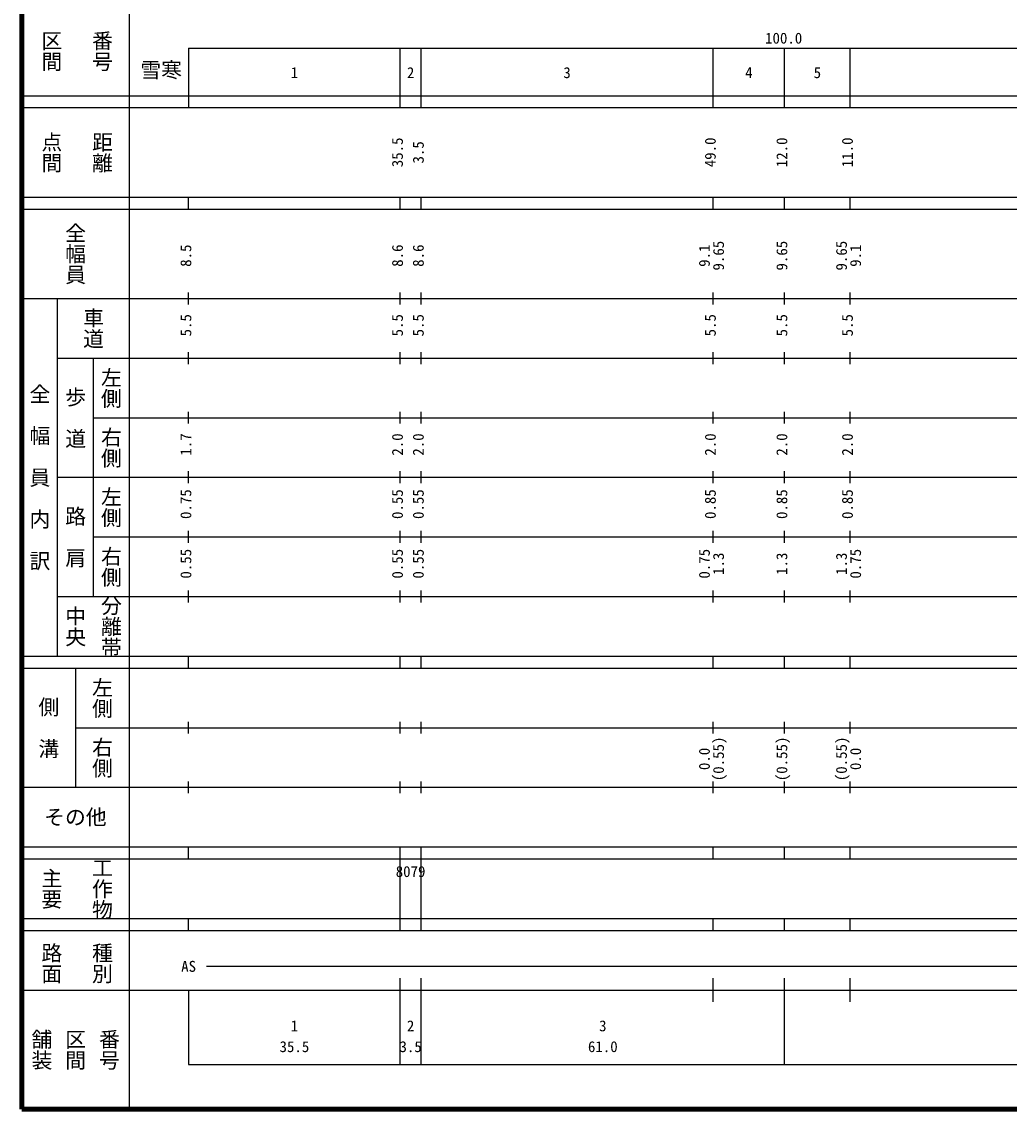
# Model space of a CAD drawing. Units: millimetres on the paper, enlarged 1000 times. Extents: x 40000 to 680000, y 20000 to 380000.
# Drawn here: x 40000 to 205695, y 20000 to 202409 of the extents above; entities that cross this region are included whole.
import ezdxf
from ezdxf.enums import TextEntityAlignment as Align

# ---------------------------------------------------------------- set-up
doc = ezdxf.new("R2010")
doc.units = ezdxf.units.MM
doc.header["$LTSCALE"] = 1000
doc.layers.add('M-TTL', color=2, linetype='Continuous', lineweight=140)
doc.layers.add('M-TTL-BAND', color=7, linetype='Continuous', lineweight=25)
doc.layers.add('M-TTL-TXT', color=7, linetype='Continuous')
doc.styles.add('@ＭＳ ゴシック', font='')
doc.styles.add('ＭＳ ゴシック', font='')
doc.styles.get('@ＭＳ ゴシック').set_extended_font_data('@MS Gothic')
doc.styles.get('ＭＳ ゴシック').set_extended_font_data('MS Gothic')

msp = doc.modelspace()

# ---------------------------------------------------------------- linework, layer by layer
at = {"layer": 'M-TTL'}
for p, q in [((40000, 380000), (40000, 20000)), ((40000, 20000), (680000, 20000))]:
    msp.add_line(p, q, dxfattribs=at)
at = {"layer": 'M-TTL-BAND'}
for p, q in [((58000, 370000), (58000, 20000)), ((68000, 198000), (579000, 198000)), ((68000, 198000), (68000, 188000)), ((103500, 188000), (103500, 198000)), ((107000, 188000), (107000, 198000)), ((156000, 188000), (156000, 198000)), ((168000, 188000), (168000, 198000)), ((179000, 188000), (179000, 198000)), ((40000, 190000), (579000, 190000)), ((40000, 188000), (579000, 188000)), ((40000, 173000), (579000, 173000)), ((68000, 171000), (68000, 173000)), ((103500, 171000), (103500, 173000)), ((107000, 171000), (107000, 173000)), ((156000, 171000), (156000, 173000)), ((168000, 171000), (168000, 173000)), ((179000, 171000), (179000, 173000)), ((40000, 171000), (579000, 171000)), ((68000, 155000), (68000, 157000)), ((103500, 155000), (103500, 157000)), ((107000, 155000), (107000, 157000)), ((156000, 155000), (156000, 157000)), ((168000, 155000), (168000, 157000)), ((179000, 155000), (179000, 157000)), ((40000, 156000), (579000, 156000)), ((46000, 96000), (46000, 156000)), ((46000, 146000), (579000, 146000)), ((52000, 146000), (52000, 106000)), ((68000, 145000), (68000, 147000)), ((103500, 145000), (103500, 147000)), ((107000, 145000), (107000, 147000)), ((156000, 145000), (156000, 147000)), ((168000, 145000), (168000, 147000)), ((179000, 145000), (179000, 147000)), ((68000, 135000), (68000, 137000)), ((103500, 135000), (103500, 137000)), ((107000, 135000), (107000, 137000)), ((156000, 135000), (156000, 137000)), ((168000, 135000), (168000, 137000)), ((179000, 135000), (179000, 137000)), ((52000, 136000), (579000, 136000)), ((46000, 126000), (579000, 126000)), ((68000, 125000), (68000, 127000)), ((103500, 125000), (103500, 127000)), ((107000, 125000), (107000, 127000)), ((156000, 125000), (156000, 127000)), ((168000, 125000), (168000, 127000)), ((179000, 125000), (179000, 127000)), ((68000, 115000), (68000, 117000)), ((103500, 115000), (103500, 117000)), ((107000, 115000), (107000, 117000)), ((156000, 115000), (156000, 117000)), ((168000, 115000), (168000, 117000)), ((179000, 115000), (179000, 117000)), ((52000, 116000), (579000, 116000)), ((46000, 106000), (579000, 106000)), ((68000, 105000), (68000, 107000)), ((103500, 105000), (103500, 107000)), ((107000, 105000), (107000, 107000)), ((156000, 105000), (156000, 107000)), ((168000, 105000), (168000, 107000)), ((179000, 105000), (179000, 107000)), ((40000, 96000), (579000, 96000)), ((68000, 94000), (68000, 96000)), ((103500, 94000), (103500, 96000)), ((107000, 94000), (107000, 96000)), ((156000, 94000), (156000, 96000)), ((168000, 94000), (168000, 96000)), ((179000, 94000), (179000, 96000)), ((40000, 94000), (579000, 94000)), ((49000, 94000), (49000, 74000)), ((49000, 84000), (579000, 84000)), ((68000, 83000), (68000, 85000)), ((103500, 83000), (103500, 85000)), ((107000, 83000), (107000, 85000)), ((156000, 83000), (156000, 85000)), ((168000, 83000), (168000, 85000)), ((179000, 83000), (179000, 85000)), ((68000, 73000), (68000, 75000)), ((103500, 73000), (103500, 75000)), ((107000, 73000), (107000, 75000)), ((156000, 73000), (156000, 75000)), ((168000, 73000), (168000, 75000)), ((179000, 73000), (179000, 75000)), ((40000, 74000), (579000, 74000)), ((40000, 64000), (579000, 64000)), ((68000, 62000), (68000, 64000)), ((103500, 62000), (103500, 64000)), ((107000, 62000), (107000, 64000)), ((156000, 62000), (156000, 64000)), ((168000, 62000), (168000, 64000)), ((179000, 62000), (179000, 64000)), ((40000, 62000), (579000, 62000)), ((103500, 52000), (103500, 62000)), ((107000, 52000), (107000, 62000)), ((40000, 52000), (579000, 52000)), ((68000, 50000), (68000, 52000)), ((103500, 50000), (103500, 52000)), ((107000, 50000), (107000, 52000)), ((156000, 50000), (156000, 52000)), ((168000, 50000), (168000, 52000)), ((179000, 50000), (179000, 52000)), ((40000, 50000), (579000, 50000)), ((71000, 44000), (565000, 44000)), ((103500, 27500), (103500, 42000)), ((107000, 27500), (107000, 42000)), ((156000, 38000), (156000, 42000)), ((168000, 27500), (168000, 42000)), ((179000, 38000), (179000, 42000)), ((40000, 40000), (579000, 40000)), ((68000, 40000), (68000, 27500)), ((68000, 27500), (579000, 27500))]:
    msp.add_line(p, q, dxfattribs=at)

# ---------------------------------------------------------------- texts
at = {"layer": 'M-TTL-BAND', "style": '@ＭＳ ゴシック'}
for s, p in [('番号', (53500, 197500)), ('区間', (45000, 197500)), ('点間', (45000, 180500)), ('距離', (53500, 180500)), ('全幅員', (49000, 163500)), ('車道', (52000, 151000)), ('左側', (55000, 141000)), ('全\u3000幅\u3000員\u3000内\u3000訳', (43000, 126000)), ('歩\u3000道', (49000, 136000)), ('右側', (55000, 131000)), ('左側', (55000, 121000)), ('路\u3000肩', (49000, 116000)), ('右側', (55000, 111000)), ('分離帯', (55000, 101000)), ('中央', (49000, 101000)), ('左側', (53500, 89000)), ('側\u3000溝', (44500, 84000)), ('右側', (53500, 79000)), ('主要', (45000, 57000)), ('工作物', (53500, 57000)), ('路面', (45000, 44500)), ('種別', (53500, 44500)), ('舗装', (43333, 30000)), ('区間', (49000, 30000)), ('番号', (54667, 30000))]:
    msp.add_text(s, height=2566, rotation=270, dxfattribs=at).set_placement(p, align=Align.MIDDLE_CENTER)
at = {"layer": 'M-TTL-BAND', "style": 'ＭＳ ゴシック'}
for s, p in [('100.0', (167844, 198195)), ('1', (85750, 192405)), ('2', (105250, 192405)), ('3', (131500, 192405)), ('4', (162000, 192405)), ('5', (173500, 192405)), ('AS', (68000, 42500)), ('1', (85750, 32523)), ('2', (105250, 32523)), ('3', (137500, 32523)), ('35.5', (85750, 29033)), ('3.5', (105250, 29033)), ('61.0', (137500, 29033))]:
    msp.add_text(s, height=1833, dxfattribs=at).set_placement(p, align=Align.BOTTOM_CENTER)
for s, p in [('35.5', (104500, 180500)), ('49.0', (157000, 180500)), ('12.0', (169000, 180500)), ('11.0', (180000, 180500)), ('3.5', (108000, 180500)), ('8.5', (69000, 163174)), ('8.6', (104500, 163174)), ('8.6', (108000, 163174)), ('9.1', (156000, 163174)), ('9.65', (158370, 163174)), ('9.65', (169000, 163174)), ('9.65', (179000, 163174)), ('9.1', (181370, 163174)), ('5.5', (69000, 151500)), ('5.5', (104500, 151500)), ('5.5', (108000, 151500)), ('5.5', (157000, 151500)), ('5.5', (169000, 151500)), ('5.5', (180000, 151500)), ('1.7', (69000, 131500)), ('2.0', (104500, 131500)), ('2.0', (108000, 131500)), ('2.0', (157000, 131500)), ('2.0', (169000, 131500)), ('2.0', (180000, 131500)), ('0.75', (69000, 121500)), ('0.55', (104500, 121500)), ('0.55', (108000, 121500)), ('0.85', (157000, 121500)), ('0.85', (169000, 121500)), ('0.85', (180000, 121500)), ('0.55', (69000, 111500)), ('0.55', (104500, 111500)), ('0.55', (108000, 111500)), ('0.75', (156000, 111500)), ('1.3', (158370, 111500)), ('1.3', (169000, 111500)), ('1.3', (179000, 111500)), ('0.75', (181370, 111500)), ('(0.55)', (158370, 78764)), ('(0.55)', (169000, 78764)), ('(0.55)', (179000, 78764)), ('0.0', (156000, 78764)), ('0.0', (181370, 78764))]:
    msp.add_text(s, height=1833, rotation=90, dxfattribs=at).set_placement(p, align=Align.BOTTOM_CENTER)
msp.add_text('その他', height=2566, dxfattribs=at).set_placement((49000, 69000), align=Align.MIDDLE_CENTER)
msp.add_text('8079', height=1833, dxfattribs=at).set_placement((102750, 58405), align=Align.BOTTOM_LEFT)
at = {"layer": 'M-TTL-TXT', "style": 'ＭＳ ゴシック'}
msp.add_text('雪寒', height=2566, dxfattribs=at).set_placement((63387, 194318), align=Align.MIDDLE_CENTER)

doc.saveas('drawing.dxf')
